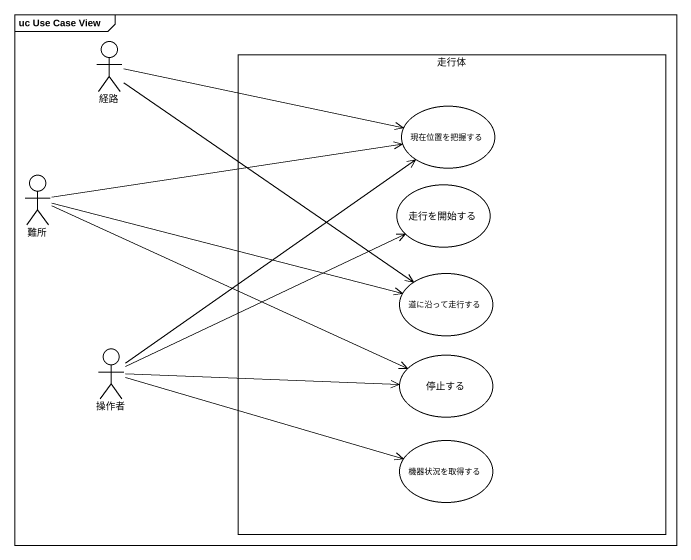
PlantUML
@startuml
mainframe uc Use Case View
actor 経路
rectangle 走行体 {
  usecase 現在位置を把握する
  usecase 走行を開始する
  usecase 道に沿って走行する
  usecase 停止する
  usecase 機器状況を取得する
}
actor 難所
actor 操作者
経路 -right-> 現在位置を把握する
経路 --> 道に沿って走行する
難所 -right-> 現在位置を把握する
難所 -right-> 道に沿って走行する
難所 -right-> 停止する
操作者 -up-> 現在位置を把握する
操作者 -right-> 走行を開始する
操作者 -right-> 停止する
操作者 -right-> 機器状況を取得する
@enduml
